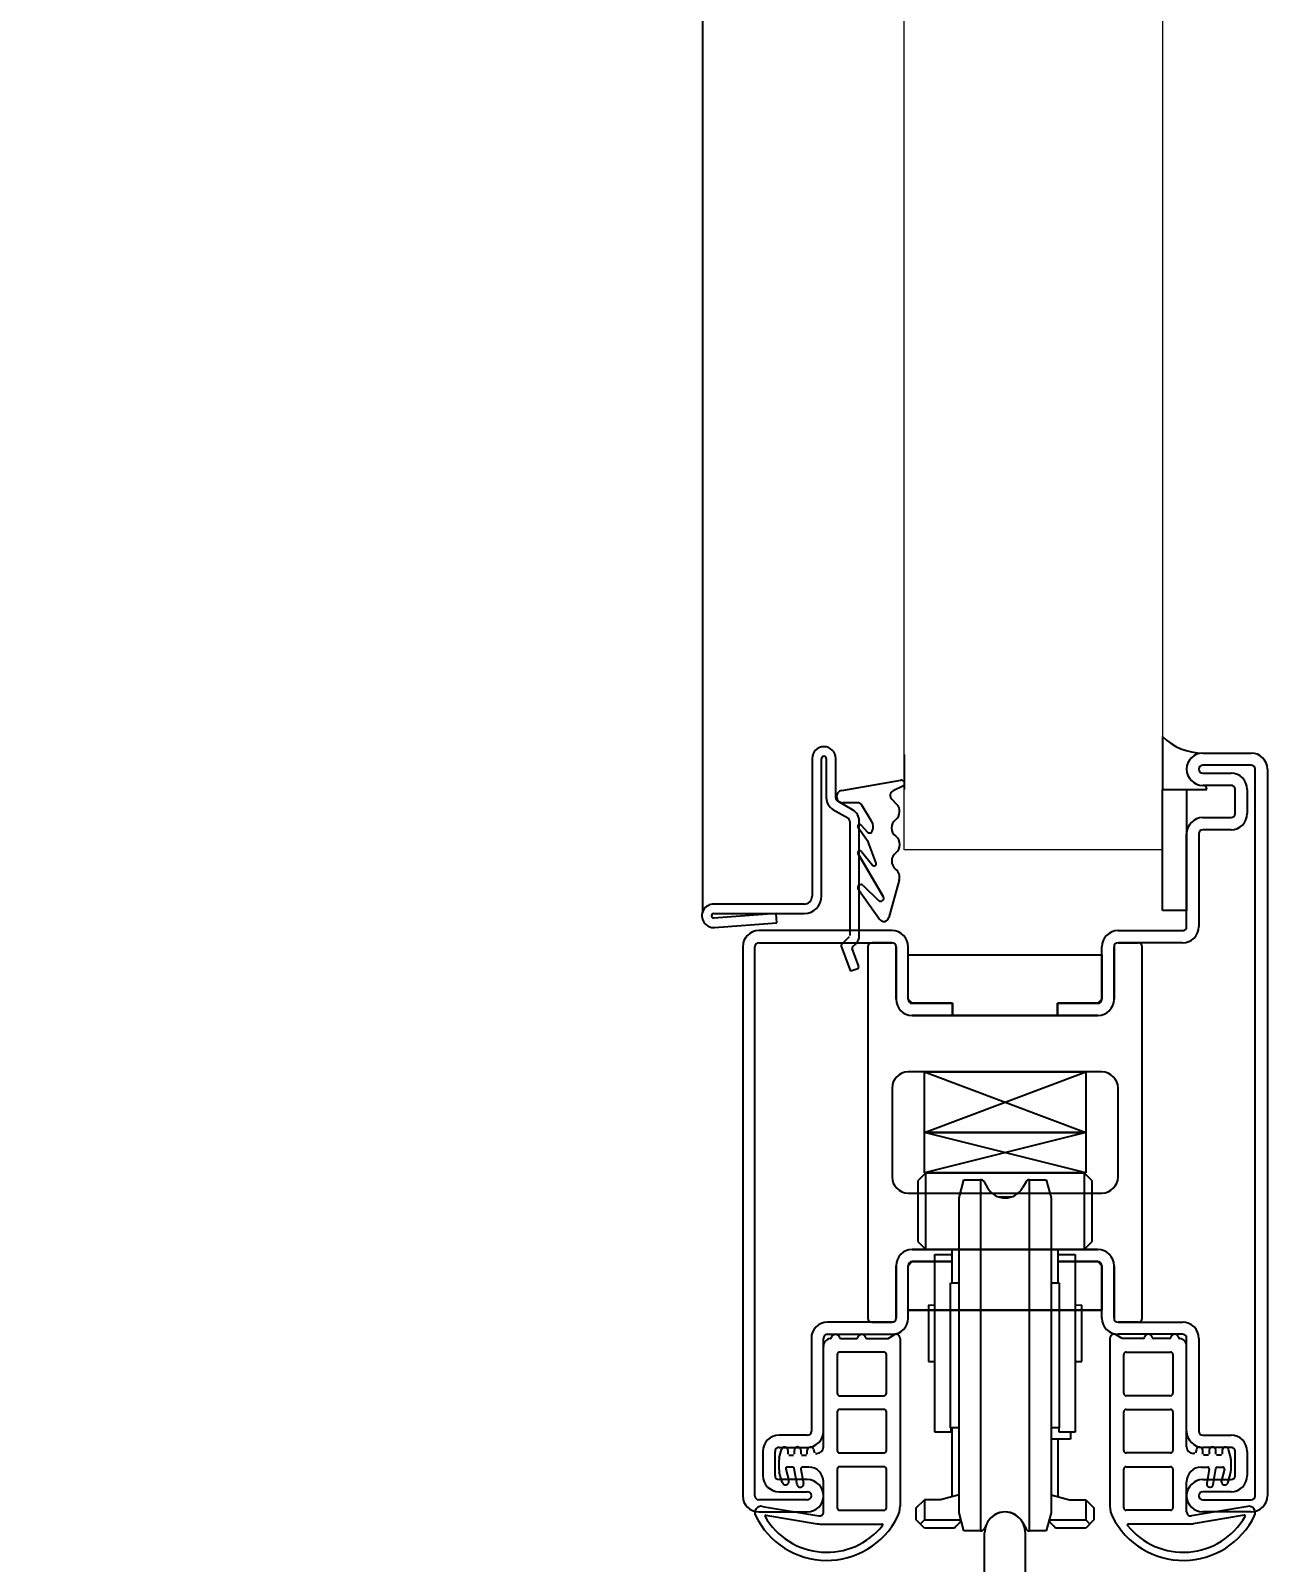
# Model space of a CAD drawing. Header units: inches. Extents: x -2661 to 42767, y -1222 to 9099.
# Drawn here: x -435.72 to -429.74, y 2746.38 to 2753.77 of the extents above; entities that cross this region are included whole.
import ezdxf
from ezdxf import colors
from ezdxf.entities.mleader import LeaderData, LeaderLine
from ezdxf.math import Vec2, Vec3

# ---------------------------------------------------------------- set-up
doc = ezdxf.new("R2010")
doc.units = ezdxf.units.IN
doc.header["$LTSCALE"] = 12
doc.header["$MEASUREMENT"] = 0
doc.layers.add('DESIGNER COMMENTS', color=221, linetype='CONTINUOUS', plot=False)
doc.layers.add('S-ANNO-NOTE', color=4, linetype='CONTINUOUS')
doc.layers.add('S-ARCH', color=1, linetype='CONTINUOUS')
doc.styles.add('Arial', font='arial.ttf', dxfattribs={"width": 0.85})

msp = doc.modelspace()

# ---------------------------------------------------------------- linework, layer by layer
at = {"layer": 'S-ARCH'}
for p, q in [((-432.47108, 2777.60671), (-432.47108, 2749.51925)), ((-430.24816, 2750.36498), (-430.24816, 2750.10948)), ((-431.94079, 2750.25859), (-431.94078, 2749.59358)), ((-431.89518, 2749.59358), (-431.89519, 2750.25859)), ((-431.87239, 2750.25859), (-431.87238, 2750.06893)), ((-431.82678, 2750.06893), (-431.82679, 2750.25859)), ((-431.49622, 2750.27801), (-431.49622, 2750.10948)), ((-430.05316, 2750.28498), (-429.81912, 2750.28498)), ((-429.81912, 2750.22648), (-430.05312, 2750.22648)), ((-430.05312, 2750.18748), (-429.91662, 2750.18748)), ((-429.79962, 2746.69698), (-429.79962, 2750.20698)), ((-429.74112, 2750.20698), (-429.74112, 2746.69698)), ((-431.79786, 2750.1048), (-431.5115, 2750.15333)), ((-431.50233, 2750.12509), (-431.54939, 2750.10191)), ((-430.24836, 2749.52448), (-430.24836, 2750.10948)), ((-430.24836, 2750.10948), (-430.13116, 2750.10948)), ((-430.24816, 2750.10948), (-430.03366, 2750.10948)), ((-430.13116, 2750.10948), (-430.13116, 2749.52448)), ((-429.91662, 2750.12898), (-430.05316, 2750.12898)), ((-429.89712, 2749.99248), (-429.89712, 2750.10948)), ((-429.83862, 2750.10948), (-429.83862, 2749.99248)), ((-431.74552, 2750.01105), (-431.81728, 2750.05248)), ((-431.72137, 2750.04527), (-431.79278, 2750.04523)), ((-431.65377, 2749.95628), (-431.69993, 2750.03314)), ((-431.55601, 2750.0618), (-431.5324, 2750.03821)), ((-431.84008, 2750.01299), (-431.76832, 2749.97155)), ((-431.75882, 2749.9551), (-431.75881, 2749.40302)), ((-431.71321, 2749.40302), (-431.71322, 2749.9551)), ((-430.05312, 2749.97298), (-429.91662, 2749.97298)), ((-431.6701, 2749.8554), (-431.71876, 2749.92358)), ((-431.70322, 2749.93614), (-431.67511, 2749.90395)), ((-430.13112, 2749.44648), (-430.13112, 2749.89498)), ((-430.07262, 2749.89498), (-430.07262, 2749.44648)), ((-429.91662, 2749.91448), (-430.05312, 2749.91448)), ((-431.59678, 2749.59143), (-431.7184, 2749.79812)), ((-431.7184, 2749.79812), (-431.59678, 2749.59143)), ((-431.70209, 2749.80958), (-431.64869, 2749.74339)), ((-431.63164, 2749.75331), (-431.6701, 2749.8554)), ((-431.69456, 2749.64542), (-431.6202, 2749.57309)), ((-431.52008, 2749.67136), (-431.57052, 2749.48993)), ((-431.71734, 2749.62608), (-431.61498, 2749.48214)), ((-431.97878, 2749.55558), (-432.41621, 2749.55558)), ((-432.41621, 2749.50998), (-431.97878, 2749.50998)), ((-432.11457, 2749.50978), (-432.41544, 2749.4872)), ((-432.1115, 2749.46428), (-432.11457, 2749.50978)), ((-430.13116, 2749.52448), (-430.24836, 2749.52448)), ((-432.41237, 2749.44171), (-432.1115, 2749.46428)), ((-431.55462, 2749.42698), (-432.19812, 2749.42698)), ((-430.46262, 2749.42698), (-430.15062, 2749.42698)), ((-432.27612, 2749.34898), (-432.27612, 2746.69698)), ((-432.21762, 2746.69698), (-432.21762, 2749.34898)), ((-432.19812, 2749.36848), (-431.55462, 2749.36848)), ((-431.8, 2749.35247), (-431.75866, 2749.23889)), ((-431.76104, 2749.39764), (-431.79824, 2749.36044)), ((-431.74545, 2749.34874), (-431.72879, 2749.3654)), ((-431.67162, 2749.34898), (-431.67162, 2747.55498)), ((-431.55462, 2749.36848), (-431.65212, 2749.36848)), ((-431.53512, 2749.34898), (-431.53512, 2749.09548)), ((-431.53512, 2749.09548), (-431.53512, 2749.34898)), ((-431.47662, 2749.09548), (-431.47662, 2749.34898)), ((-430.54062, 2749.09548), (-430.54062, 2749.34898)), ((-430.48212, 2749.09548), (-430.48212, 2749.34898)), ((-430.48212, 2749.34898), (-430.48212, 2749.09548)), ((-430.15062, 2749.36848), (-430.46262, 2749.36848)), ((-430.46262, 2749.36848), (-430.36512, 2749.36848)), ((-430.34562, 2747.55498), (-430.34562, 2749.34898)), ((-431.71581, 2749.25448), (-431.74722, 2749.34077)), ((-431.47662, 2749.30998), (-430.54062, 2749.30998)), ((-431.47662, 2749.09548), (-431.47662, 2749.30998)), ((-430.54062, 2749.30998), (-430.54062, 2749.09548)), ((-431.74892, 2749.23434), (-431.72035, 2749.24474)), ((-431.45712, 2749.07598), (-431.47662, 2749.09548)), ((-431.45712, 2749.07598), (-431.26212, 2749.07598)), ((-431.26212, 2749.07598), (-431.45712, 2749.07598)), ((-431.26212, 2749.07598), (-431.26212, 2749.01748)), ((-431.26212, 2749.01748), (-431.26212, 2749.07598)), ((-430.75512, 2749.01748), (-430.75512, 2749.07598)), ((-430.75512, 2749.07598), (-430.56012, 2749.07598)), ((-430.56012, 2749.07598), (-430.75512, 2749.07598)), ((-430.75512, 2749.07598), (-430.75512, 2749.01748)), ((-430.54062, 2749.09548), (-430.56012, 2749.07598)), ((-431.26212, 2749.01748), (-431.45712, 2749.01748)), ((-431.45712, 2749.01748), (-430.56012, 2749.01748)), ((-430.75512, 2749.01748), (-431.26212, 2749.01748)), ((-430.56012, 2749.01748), (-430.75512, 2749.01748)), ((-430.54062, 2748.74448), (-431.47662, 2748.74448)), ((-431.39862, 2748.45206), (-430.61862, 2748.74448)), ((-431.39862, 2748.74448), (-430.61862, 2748.74448)), ((-431.39862, 2748.45206), (-431.39862, 2748.74448)), ((-431.39862, 2748.74448), (-430.61862, 2748.45206)), ((-430.61862, 2748.74448), (-430.61862, 2748.45206)), ((-431.55462, 2748.66648), (-431.55462, 2748.23748)), ((-430.46262, 2748.23748), (-430.46262, 2748.66648)), ((-430.61862, 2748.25706), (-431.39862, 2748.45206)), ((-431.39862, 2748.45206), (-430.61862, 2748.45206)), ((-431.39862, 2748.25706), (-431.39862, 2748.45206)), ((-430.61862, 2748.45206), (-431.39862, 2748.45206)), ((-430.61862, 2748.45206), (-431.39862, 2748.25706)), ((-430.61862, 2748.45206), (-430.61862, 2748.25706)), ((-431.39082, 2748.25706), (-431.42982, 2748.21806)), ((-430.61862, 2748.25706), (-431.39862, 2748.25706)), ((-431.39082, 2747.88656), (-431.39082, 2748.25706)), ((-431.39082, 2748.25706), (-430.62642, 2748.25706)), ((-430.58742, 2748.21806), (-430.62642, 2748.25706)), ((-430.62642, 2748.25706), (-430.62642, 2747.88656)), ((-431.42982, 2748.21806), (-431.42982, 2747.92556)), ((-431.23092, 2748.13643), (-431.20752, 2748.22376)), ((-431.20752, 2748.22376), (-431.12684, 2748.22376)), ((-431.12684, 2748.22376), (-431.12684, 2746.52726)), ((-431.10995, 2748.21401), (-431.09306, 2748.18476)), ((-430.9073, 2748.21401), (-430.92419, 2748.18476)), ((-430.89041, 2746.52726), (-430.89041, 2748.22376)), ((-430.89041, 2748.22376), (-430.80972, 2748.22376)), ((-430.80972, 2748.22376), (-430.78632, 2748.13643)), ((-430.58742, 2747.92556), (-430.58742, 2748.21806)), ((-431.47662, 2748.15948), (-430.54062, 2748.15948)), ((-431.23092, 2746.61459), (-431.23092, 2748.13643)), ((-430.9808, 2748.14006), (-431.03644, 2748.14006)), ((-430.78632, 2748.13643), (-430.78632, 2746.61459)), ((-430.56012, 2747.88648), (-431.45712, 2747.88648)), ((-431.45712, 2747.88648), (-431.26212, 2747.88648)), ((-431.42982, 2747.92556), (-431.39082, 2747.88656)), ((-431.39082, 2747.88656), (-431.23092, 2747.88656)), ((-431.26602, 2747.88656), (-431.26602, 2747.72646)), ((-431.26212, 2747.88648), (-430.75512, 2747.88648)), ((-430.62642, 2747.88656), (-430.78632, 2747.88656)), ((-430.75512, 2747.88648), (-430.56012, 2747.88648)), ((-430.75122, 2747.72646), (-430.75122, 2747.88656)), ((-430.62642, 2747.88656), (-430.58742, 2747.92556)), ((-431.53512, 2747.80848), (-431.53512, 2747.55498)), ((-431.53512, 2747.55498), (-431.53512, 2747.80848)), ((-431.47662, 2747.80848), (-431.45712, 2747.82798)), ((-431.47662, 2747.55498), (-431.47662, 2747.80848)), ((-431.47662, 2747.59398), (-431.47662, 2747.80848)), ((-431.26212, 2747.82798), (-431.45712, 2747.82798)), ((-431.45712, 2747.82798), (-431.26212, 2747.82798)), ((-431.34792, 2747.00501), (-431.34792, 2747.86301)), ((-431.34792, 2747.86301), (-431.26992, 2747.86301)), ((-430.56012, 2747.82798), (-430.75512, 2747.82798)), ((-430.75512, 2747.82798), (-430.56012, 2747.82798)), ((-430.74732, 2747.86301), (-430.66932, 2747.86301)), ((-430.66932, 2747.86301), (-430.66932, 2747.00501)), ((-430.56012, 2747.82798), (-430.54062, 2747.80848)), ((-430.54062, 2747.55498), (-430.54062, 2747.80848)), ((-430.54062, 2747.80848), (-430.54062, 2747.59398)), ((-430.48212, 2747.55498), (-430.48212, 2747.80848)), ((-430.48212, 2747.80848), (-430.48212, 2747.55498)), ((-431.27187, 2747.02456), (-431.27187, 2747.72645)), ((-431.26992, 2747.72645), (-431.23092, 2747.72651)), ((-430.78632, 2747.72651), (-430.74732, 2747.72645)), ((-430.74537, 2747.02456), (-430.74537, 2747.72645)), ((-430.54062, 2747.59398), (-431.47662, 2747.59398)), ((-431.47662, 2747.59398), (-430.54062, 2747.59398)), ((-431.34792, 2747.61687), (-431.37834, 2747.61794)), ((-431.37834, 2747.61794), (-431.37834, 2747.34494)), ((-430.63812, 2747.61796), (-430.66932, 2747.61687)), ((-430.63812, 2747.34491), (-430.63812, 2747.61796)), ((-431.55462, 2747.53548), (-431.86662, 2747.53548)), ((-431.65212, 2747.53548), (-431.55462, 2747.53548)), ((-430.36512, 2747.53548), (-430.46262, 2747.53548)), ((-430.46262, 2747.53548), (-430.15062, 2747.53548)), ((-431.94462, 2747.45748), (-431.94462, 2747.00898)), ((-431.88612, 2747.00898), (-431.88612, 2747.45748)), ((-431.86662, 2747.47698), (-431.55462, 2747.47698)), ((-431.80146, 2747.45748), (-431.72704, 2747.45748)), ((-431.67471, 2747.45748), (-431.57412, 2747.45748)), ((-431.57412, 2747.45748), (-431.54487, 2747.47437)), ((-431.51562, 2747.45748), (-431.51562, 2746.64748)), ((-430.50162, 2747.45748), (-430.50162, 2746.64748)), ((-430.44312, 2747.45748), (-430.47237, 2747.47437)), ((-430.15062, 2747.47698), (-430.46262, 2747.47698)), ((-430.34254, 2747.45748), (-430.44312, 2747.45748)), ((-430.21579, 2747.45748), (-430.29021, 2747.45748)), ((-430.13112, 2747.00898), (-430.13112, 2747.45748)), ((-430.07262, 2747.45748), (-430.07262, 2747.00898)), ((-431.88612, 2746.93275), (-431.88612, 2747.41848)), ((-431.81982, 2747.37948), (-431.81982, 2747.19228)), ((-431.59362, 2747.39118), (-431.80812, 2747.39118)), ((-431.58192, 2747.19228), (-431.58192, 2747.37948)), ((-430.43532, 2747.19228), (-430.43532, 2747.37948)), ((-430.42362, 2747.39118), (-430.20912, 2747.39118)), ((-430.19742, 2747.37948), (-430.19742, 2747.19228)), ((-430.13112, 2746.93275), (-430.13112, 2747.41848)), ((-431.37834, 2747.34494), (-431.34792, 2747.346)), ((-430.66932, 2747.346), (-430.63812, 2747.34491)), ((-431.80812, 2747.18058), (-431.59362, 2747.18058)), ((-430.20912, 2747.18058), (-430.42362, 2747.18058)), ((-431.81982, 2747.10258), (-431.81982, 2746.91538)), ((-431.59362, 2747.11428), (-431.80812, 2747.11428)), ((-431.58192, 2746.91538), (-431.58192, 2747.10258)), ((-430.43532, 2746.91538), (-430.43532, 2747.10258)), ((-430.42362, 2747.11428), (-430.20912, 2747.11428)), ((-430.19742, 2747.10258), (-430.19742, 2746.91538)), ((-431.96412, 2746.98948), (-432.10062, 2746.98948)), ((-431.26992, 2747.00501), (-431.34792, 2747.00501)), ((-431.23092, 2747.02451), (-431.26992, 2747.02456)), ((-431.26992, 2747.02456), (-431.26992, 2747.00501)), ((-431.26602, 2747.02455), (-431.26602, 2746.69219)), ((-430.74732, 2747.02456), (-430.78632, 2747.02451)), ((-430.74732, 2747.00501), (-430.74732, 2747.02456)), ((-430.66932, 2747.00501), (-430.74732, 2747.00501)), ((-430.69272, 2747.00501), (-430.69272, 2746.97006)), ((-430.05312, 2746.98948), (-429.91662, 2746.98948)), ((-432.17862, 2746.91148), (-432.17862, 2746.79448)), ((-432.12012, 2746.79448), (-432.12012, 2746.91148)), ((-432.10062, 2746.93098), (-431.96412, 2746.93098)), ((-432.09929, 2746.88053), (-432.0884, 2746.9212)), ((-432.05773, 2746.91716), (-432.05773, 2746.89765)), ((-432.02653, 2746.89765), (-432.02653, 2746.91716)), ((-431.99533, 2746.91716), (-431.99533, 2746.89765)), ((-431.96412, 2746.89765), (-431.96412, 2746.91716)), ((-431.93346, 2746.9212), (-431.92897, 2746.90444)), ((-430.69272, 2746.97006), (-430.78632, 2746.97006)), ((-430.75122, 2746.69219), (-430.75122, 2746.97006)), ((-430.08379, 2746.9212), (-430.08828, 2746.90444)), ((-429.91662, 2746.93098), (-430.05312, 2746.93098)), ((-430.05312, 2746.89765), (-430.05312, 2746.91716)), ((-430.02192, 2746.91716), (-430.02192, 2746.89765)), ((-429.99072, 2746.89765), (-429.99072, 2746.91716)), ((-429.95952, 2746.91716), (-429.95952, 2746.89765)), ((-429.91795, 2746.88053), (-429.92885, 2746.9212)), ((-429.89712, 2746.79448), (-429.89712, 2746.91148)), ((-429.83862, 2746.91148), (-429.83862, 2746.79448)), ((-432.10062, 2746.82175), (-432.10062, 2746.87044)), ((-432.0353, 2746.83525), (-432.06088, 2746.83525)), ((-432.05383, 2746.89375), (-432.03043, 2746.89375)), ((-431.99143, 2746.89375), (-431.96802, 2746.89375)), ((-431.95632, 2746.83525), (-431.98778, 2746.83525)), ((-431.9252, 2746.90155), (-431.91732, 2746.90155)), ((-431.80812, 2746.90368), (-431.59362, 2746.90368)), ((-431.59362, 2746.83738), (-431.80812, 2746.83738)), ((-430.20912, 2746.90368), (-430.42362, 2746.90368)), ((-430.42362, 2746.83738), (-430.20912, 2746.83738)), ((-430.09205, 2746.90155), (-430.09992, 2746.90155)), ((-430.06092, 2746.83525), (-430.02947, 2746.83525)), ((-430.02582, 2746.89375), (-430.04922, 2746.89375)), ((-429.96342, 2746.89375), (-429.98682, 2746.89375)), ((-429.98194, 2746.83525), (-429.95637, 2746.83525)), ((-429.91662, 2746.82175), (-429.91662, 2746.87044)), ((-431.96412, 2746.77498), (-432.10062, 2746.77498)), ((-432.08599, 2746.76201), (-432.09929, 2746.81166)), ((-432.06841, 2746.82543), (-432.05373, 2746.77066)), ((-432.01384, 2746.75065), (-432.02762, 2746.82881)), ((-431.99546, 2746.8261), (-431.98312, 2746.75607)), ((-431.88612, 2746.61898), (-431.88612, 2746.76505)), ((-431.81982, 2746.82568), (-431.81982, 2746.63848)), ((-431.58192, 2746.63848), (-431.58192, 2746.82568)), ((-430.43532, 2746.63848), (-430.43532, 2746.82568)), ((-430.19742, 2746.82568), (-430.19742, 2746.63848)), ((-430.13112, 2746.61898), (-430.13112, 2746.76505)), ((-430.05312, 2746.77498), (-429.91662, 2746.77498)), ((-430.02178, 2746.8261), (-430.03413, 2746.75607)), ((-430.00341, 2746.75065), (-429.98963, 2746.82881)), ((-429.94884, 2746.82543), (-429.96351, 2746.77066)), ((-429.93126, 2746.76201), (-429.91795, 2746.81166)), ((-432.10062, 2746.71648), (-431.96412, 2746.71648)), ((-431.23092, 2746.70159), (-431.32062, 2746.67756)), ((-430.78632, 2746.70159), (-430.69662, 2746.67756)), ((-429.91662, 2746.71648), (-430.05312, 2746.71648)), ((-431.96412, 2746.67748), (-432.19812, 2746.67748)), ((-432.19812, 2746.61898), (-431.96412, 2746.61898)), ((-432.18122, 2746.64585), (-431.90888, 2746.59976)), ((-431.80812, 2746.62678), (-431.59362, 2746.62678)), ((-431.43762, 2746.63856), (-431.39862, 2746.67756)), ((-431.43762, 2746.58006), (-431.43762, 2746.63856)), ((-431.32062, 2746.67756), (-431.39862, 2746.67756)), ((-431.39862, 2746.67756), (-431.39862, 2746.58006)), ((-431.20752, 2746.52726), (-431.23092, 2746.61459)), ((-430.78632, 2746.61459), (-430.80972, 2746.52726)), ((-430.69662, 2746.67756), (-430.61862, 2746.67756)), ((-430.61862, 2746.67756), (-430.57962, 2746.63856)), ((-430.61862, 2746.67756), (-430.61862, 2746.58006)), ((-430.57962, 2746.63856), (-430.57962, 2746.58006)), ((-430.20912, 2746.62678), (-430.42362, 2746.62678)), ((-429.83603, 2746.64585), (-430.10837, 2746.59976)), ((-430.05312, 2746.67748), (-429.81912, 2746.67748)), ((-429.81912, 2746.61898), (-430.05312, 2746.61898)), ((-432.16444, 2746.60346), (-431.917, 2746.56158)), ((-431.90399, 2746.56048), (-431.60333, 2746.56048)), ((-431.39862, 2746.54106), (-431.43762, 2746.58006)), ((-431.41812, 2746.56056), (-431.39862, 2746.58006)), ((-431.39862, 2746.58006), (-431.22167, 2746.58006)), ((-431.25218, 2746.54106), (-431.39862, 2746.54106)), ((-431.09306, 2746.57023), (-431.10995, 2746.53701)), ((-430.92419, 2746.57023), (-430.9073, 2746.53701)), ((-430.79558, 2746.58006), (-430.61862, 2746.58006)), ((-430.61862, 2746.54106), (-430.76507, 2746.54106)), ((-430.61862, 2746.58006), (-430.59912, 2746.56056)), ((-430.57962, 2746.58006), (-430.61862, 2746.54106)), ((-430.11326, 2746.56048), (-430.41392, 2746.56048)), ((-429.85281, 2746.60346), (-430.10025, 2746.56158)), ((-431.12684, 2746.52726), (-431.20752, 2746.52726)), ((-431.10715, 2745.2737), (-431.10715, 2746.51919)), ((-430.91215, 2746.51919), (-430.91215, 2744.8057)), ((-430.80972, 2746.52726), (-430.89041, 2746.52726))]:
    msp.add_line(p, q, dxfattribs=at)
at = {"layer": 'S-ARCH', "lineweight": 18}
for p, q in [((-431.49616, 2749.81698), (-431.49616, 2777.60671)), ((-430.24816, 2777.60671), (-430.24816, 2749.81698)), ((-430.24816, 2749.81698), (-431.49616, 2749.81698))]:
    msp.add_line(p, q, dxfattribs=at)
at = {"layer": 'S-ARCH'}
for centre, radius, start, end in [((-431.88379, 2750.25859), 0.057, 0.00064, 180.00064), ((-430.05278, 2750.56358), 0.2786, 225.468016, 269.920977), ((-431.88379, 2750.25859), 0.0114, 0.00064, 180.00064), ((-430.05316, 2750.20698), 0.078, 90, 270), ((-430.05312, 2750.20698), 0.078, 90, 270), ((-429.81912, 2750.20698), 0.078, 0, 90), ((-430.05312, 2750.20698), 0.0195, 90, 270), ((-429.91662, 2750.10948), 0.078, 0, 90), ((-429.81912, 2750.20698), 0.0195, 0, 90), ((-431.79278, 2750.07524), 0.03, 99.751892, 270), ((-431.53834, 2750.07948), 0.025, 116.225753, 225.025353), ((-431.50896, 2750.13854), 0.015, 296.225753, 99.746244), ((-430.05316, 2750.10948), 0.0195, 360, 90), ((-429.91662, 2750.10948), 0.0195, 0, 90), ((-431.80778, 2750.06893), 0.0646, 180.00064, 240.00064), ((-431.80778, 2750.06893), 0.019, 180.00064, 240.00064), ((-431.72136, 2750.02027), 0.025, 30.986131, 90.028542), ((-431.56774, 2750.00284), 0.05, 307.280056, 45.025353), ((-431.77782, 2749.9551), 0.019, 0.00064, 60.00064), ((-431.77782, 2749.9551), 0.0646, 0.00064, 60.00064), ((-431.69519, 2749.92874), 0.04974, 335.063905, 33.625532), ((-431.50717, 2749.92327), 0.05, 127.280056, 233.425696), ((-430.05312, 2749.89498), 0.078, 90, 180), ((-429.91662, 2749.99248), 0.078, 270, 0), ((-429.91662, 2749.99248), 0.0195, 270, 0), ((-431.7107, 2749.9295), 0.01, 41.551411, 216.316822), ((-431.66381, 2749.91381), 0.015, 221.125231, 336.222249), ((-431.56676, 2749.84296), 0.05, 307.174755, 53.425696), ((-430.05312, 2749.89498), 0.0195, 90, 180), ((-431.70978, 2749.80319), 0.01, 39.732343, 210.472906), ((-431.50633, 2749.76328), 0.05, 127.174755, 231.745347), ((-431.641, 2749.74978), 0.01, 219.732343, 20.643286), ((-431.56825, 2749.68476), 0.05, 344.462808, 51.745347), ((-431.70508, 2749.63472), 0.015, 45.511718, 215.172544), ((-431.97878, 2749.59358), 0.038, 270.00064, 0.00064), ((-431.97878, 2749.59358), 0.0836, 270.00064, 0.00064), ((-431.60968, 2749.58378), 0.015, 225.475142, 30.676743), ((-432.41621, 2749.49858), 0.057, 90.00064, 273.858704), ((-432.41621, 2749.49858), 0.0114, 90.00064, 273.858704), ((-432.19812, 2749.34898), 0.078, 90, 180), ((-431.59461, 2749.49663), 0.025, 215.417053, 344.462808), ((-431.55462, 2749.34898), 0.078, 0, 90), ((-430.46262, 2749.34898), 0.078, 90, 180), ((-430.15062, 2749.44648), 0.078, 270, 0), ((-430.15062, 2749.44648), 0.0195, 270, 0), ((-432.19812, 2749.34898), 0.0195, 90, 180), ((-431.79286, 2749.35507), 0.0076, 135.00064, 200.00205), ((-431.74007, 2749.34337), 0.0076, 135.00064, 200.00205), ((-431.76641, 2749.40302), 0.0532, 315.00064, 0.00064), ((-431.65212, 2749.34898), 0.0195, 90, 180), ((-431.55462, 2749.34898), 0.0195, 0, 90), ((-431.55462, 2749.34898), 0.0195, 0, 90), ((-430.46262, 2749.34898), 0.0195, 90, 180), ((-430.46262, 2749.34898), 0.0195, 90, 180), ((-430.36512, 2749.34898), 0.0195, 0, 90), ((-431.75152, 2749.24149), 0.0076, 200.00205, 290.00205), ((-431.72295, 2749.25188), 0.0076, 290.00205, 20.00205), ((-431.45712, 2749.09548), 0.078, 180, 270), ((-431.45712, 2749.09548), 0.078, 180, 270), ((-431.45712, 2749.09548), 0.0195, 180, 270), ((-430.56012, 2749.09548), 0.078, 270, 0), ((-430.56012, 2749.09548), 0.0195, 270, 0), ((-430.56012, 2749.09548), 0.078, 270, 0), ((-431.47662, 2748.66648), 0.078, 90, 180), ((-430.54062, 2748.66648), 0.078, 0, 90), ((-431.47662, 2748.23748), 0.078, 180, 270), ((-431.12684, 2748.20426), 0.0195, 30, 90), ((-431.00862, 2748.23351), 0.0975, 210, 330), ((-430.89041, 2748.20426), 0.0195, 90, 150), ((-430.54062, 2748.23748), 0.078, 270, 0), ((-431.45712, 2747.80848), 0.078, 90, 180), ((-431.45712, 2747.80848), 0.078, 90, 180), ((-430.56012, 2747.80848), 0.078, 0, 90), ((-430.56012, 2747.80848), 0.078, 0, 90), ((-431.45712, 2747.80848), 0.0195, 90, 180), ((-430.56012, 2747.80848), 0.0195, 0, 90), ((-431.86662, 2747.45748), 0.078, 90, 180), ((-431.65212, 2747.55498), 0.0195, 180, 270), ((-431.55462, 2747.55498), 0.078, 270, 0), ((-431.55462, 2747.55498), 0.0195, 270, 0), ((-431.55462, 2747.55498), 0.0195, 270, 0), ((-430.46262, 2747.55498), 0.078, 180, 270), ((-430.46262, 2747.55498), 0.0195, 180, 270), ((-430.46262, 2747.55498), 0.0195, 180, 270), ((-430.36512, 2747.55498), 0.0195, 270, 0), ((-430.15062, 2747.45748), 0.078, 0, 90), ((-431.86662, 2747.45748), 0.0195, 90, 180), ((-431.84712, 2747.41848), 0.039, 98.361006, 180), ((-431.85393, 2747.46478), 0.0078, 278.361006, 344.484798), ((-431.82762, 2747.45748), 0.0195, 16.60155, 164.484798), ((-431.80146, 2747.46528), 0.0078, 196.60155, 270), ((-431.72704, 2747.46528), 0.0078, 270, 343.39845), ((-431.70087, 2747.45748), 0.0195, 16.60155, 163.39845), ((-431.67471, 2747.46528), 0.0078, 196.60155, 270), ((-431.53512, 2747.45748), 0.0195, 0, 120), ((-430.48212, 2747.45748), 0.0195, 60, 180), ((-430.34254, 2747.46528), 0.0078, 270, 343.39845), ((-430.31637, 2747.45748), 0.0195, 16.60155, 163.39845), ((-430.29021, 2747.46528), 0.0078, 196.60155, 270), ((-430.21579, 2747.46528), 0.0078, 270, 343.39845), ((-430.18962, 2747.45748), 0.0195, 15.515202, 163.39845), ((-430.16332, 2747.46478), 0.0078, 195.515202, 261.638994), ((-430.17012, 2747.41848), 0.039, 0, 81.638994), ((-430.15062, 2747.45748), 0.0195, 0, 90), ((-431.80812, 2747.37948), 0.0117, 90, 180), ((-431.59362, 2747.37948), 0.0117, 0, 90), ((-430.42362, 2747.37948), 0.0117, 90, 180), ((-430.20912, 2747.37948), 0.0117, 0, 90), ((-431.80812, 2747.19228), 0.0117, 180, 270), ((-431.59362, 2747.19228), 0.0117, 270, 0), ((-430.42362, 2747.19228), 0.0117, 180, 270), ((-430.20912, 2747.19228), 0.0117, 270, 0), ((-431.80812, 2747.10258), 0.0117, 90, 180), ((-431.59362, 2747.10258), 0.0117, 0, 90), ((-430.42362, 2747.10258), 0.0117, 90, 180), ((-430.20912, 2747.10258), 0.0117, 0, 90), ((-432.10062, 2746.91148), 0.078, 90, 180), ((-431.96412, 2747.00898), 0.078, 270, 0), ((-431.96412, 2747.00898), 0.0195, 270, 0), ((-430.05312, 2747.00898), 0.078, 180, 270), ((-430.05312, 2747.00898), 0.0195, 180, 270), ((-429.91662, 2746.91148), 0.078, 0, 90), ((-432.10062, 2746.91148), 0.0195, 90, 180), ((-432.07333, 2746.91716), 0.0156, 0, 165), ((-432.01093, 2746.91716), 0.0156, 0, 180), ((-431.94852, 2746.91716), 0.0156, 15, 180), ((-431.91732, 2746.93275), 0.0312, 270, 0), ((-431.80812, 2746.91538), 0.0117, 180, 270), ((-431.59362, 2746.91538), 0.0117, 270, 0), ((-430.42362, 2746.91538), 0.0117, 180, 270), ((-430.20912, 2746.91538), 0.0117, 270, 0), ((-430.09992, 2746.93275), 0.0312, 180, 270), ((-430.06872, 2746.91716), 0.0156, 0, 165), ((-430.00632, 2746.91716), 0.0156, 0, 180), ((-429.94392, 2746.91716), 0.0156, 15, 180), ((-429.91662, 2746.91148), 0.0195, 0, 90), ((-432.06162, 2746.87044), 0.039, 165, 180), ((-432.06088, 2746.82745), 0.0078, 90, 195), ((-432.0353, 2746.82745), 0.0078, 10, 90), ((-431.98778, 2746.82745), 0.0078, 90, 190), ((-431.95632, 2746.76505), 0.0702, 0, 90), ((-431.80812, 2746.82568), 0.0117, 90, 180), ((-431.59362, 2746.82568), 0.0117, 0, 90), ((-430.42362, 2746.82568), 0.0117, 90, 180), ((-430.20912, 2746.82568), 0.0117, 0, 90), ((-430.06092, 2746.76505), 0.0702, 90, 180), ((-430.02947, 2746.82745), 0.0078, 350, 90), ((-429.98194, 2746.82745), 0.0078, 90, 170), ((-429.95637, 2746.82745), 0.0078, 345, 90), ((-429.95562, 2746.87044), 0.039, 0, 15), ((-432.10062, 2746.79448), 0.078, 180, 270), ((-432.10062, 2746.79448), 0.0195, 180, 270), ((-432.06162, 2746.82175), 0.039, 180, 195), ((-432.06986, 2746.76634), 0.0167, 195, 15), ((-431.96412, 2746.69698), 0.078, 270, 90), ((-430.05312, 2746.69698), 0.078, 90, 270), ((-429.94738, 2746.76634), 0.0167, 165, 345), ((-429.95562, 2746.82175), 0.039, 345, 0), ((-429.91662, 2746.79448), 0.0195, 270, 0), ((-429.91662, 2746.79448), 0.078, 270, 0), ((-432.19812, 2746.69698), 0.078, 180, 270), ((-432.19812, 2746.69698), 0.0195, 180, 270), ((-431.99848, 2746.75336), 0.0156, 190, 10), ((-431.96412, 2746.69698), 0.0195, 270, 90), ((-430.05312, 2746.69698), 0.0195, 90, 270), ((-430.01877, 2746.75336), 0.0156, 170, 350), ((-429.81912, 2746.69698), 0.078, 270, 0), ((-429.81912, 2746.69698), 0.0195, 270, 0), ((-432.18642, 2746.61509), 0.0312, 80.394001, 205.746923), ((-431.90562, 2746.61898), 0.0195, 260.394001, 0), ((-431.80812, 2746.63848), 0.0117, 180, 270), ((-431.59362, 2746.63848), 0.0117, 270, 0), ((-431.63262, 2746.64748), 0.117, 333.080443, 0), ((-431.00862, 2746.52148), 0.0975, 0, 180), ((-431.00862, 2746.52148), 0.0975, 30, 150), ((-430.38462, 2746.64748), 0.117, 180, 206.919557), ((-430.42362, 2746.63848), 0.0117, 180, 270), ((-430.20912, 2746.63848), 0.0117, 270, 0), ((-430.11162, 2746.61898), 0.0195, 180, 279.605999), ((-429.83082, 2746.61509), 0.0312, 334.253077, 99.605999), ((-431.86968, 2746.76785), 0.38286, 205.746923, 333.080443), ((-432.16509, 2746.59961), 0.0039, 80.394001, 209.661396), ((-431.86968, 2746.76785), 0.34386, 209.661396, 321.579003), ((-431.90399, 2746.63848), 0.078, 260.394001, 270), ((-431.60333, 2746.55658), 0.0039, 321.579003, 90), ((-431.00862, 2746.34606), 0.312, 132.740392, 141.317813), ((-431.12684, 2746.54676), 0.0195, 270, 330), ((-430.89041, 2746.54676), 0.0195, 210, 270), ((-431.00862, 2746.34606), 0.312, 38.682187, 47.259608), ((-430.14757, 2746.76785), 0.38286, 206.919557, 334.253077), ((-430.41392, 2746.55658), 0.0039, 90, 218.420997), ((-430.14757, 2746.76785), 0.34386, 218.420997, 330.338604), ((-430.11326, 2746.63848), 0.078, 270, 279.605999), ((-429.85216, 2746.59961), 0.0039, 330.338604, 99.605999)]:
    msp.add_arc(centre, radius, start, end, dxfattribs=at)

# ---------------------------------------------------------------- leaders
at = {"layer": 'DESIGNER COMMENTS'}
ml = msp.add_multileader_mtext('Standard', dxfattribs=at)
ml.set_content('\\A1;{\\C221;**OR REMOVE BLOCKING  AND CHECK STEEL BEAM FOR COMPRESSION/FULLY UNBRACED**}', color=4, style='Arial')
ml.set_leader_properties(color=2)
ml.build(insert=Vec2(0, 0))
ml.multileader.update_dxf_attribs({"dogleg_length": 0.36, "arrow_head_size": 1.3125, "scale": 12})
ctx = ml.context
ctx.base_point, ctx.scale, ctx.char_height, ctx.arrow_head_size, ctx.landing_gap_size, ctx.plane_origin = Vec3(-821.89359, 2812.87241), 12, 1.125, 1.3125, 1.08, Vec3(-798.84089, 3112.57783)
ctx.text_align_type = 2
notes = []
notes.append((ctx, [(0, (0, 0, 0), (0, 0), (1, 0), 1, [])]))
ctx.mtext.insert, ctx.mtext.width, ctx.mtext.alignment, ctx.mtext.flow_direction = Vec3(-803.19341, 2813.4445), 18.6130968, 3, 5
ml = msp.add_multileader_mtext('Standard', dxfattribs=at)
ml.set_content('\\A1;{\\C221;**OR REMOVE BLOCKING  AND CHECK STEEL BEAM FOR COMPRESSION/FULLY UNBRACED**}', color=4, style='Arial')
ml.set_leader_properties(color=2)
ml.build(insert=Vec2(0, 0))
ml.multileader.update_dxf_attribs({"dogleg_length": 0.36, "arrow_head_size": 1.3125, "scale": 12})
ctx = ml.context
ctx.base_point, ctx.scale, ctx.char_height, ctx.arrow_head_size, ctx.landing_gap_size, ctx.plane_origin = Vec3(-919.29777, 2809.54938), 12, 1.125, 1.3125, 1.08, Vec3(-896.24507, 3109.25481)
ctx.text_align_type = 2
notes.append((ctx, [(0, (0, 0, 0), (0, 0), (1, 0), 1, [])]))
ctx.mtext.insert, ctx.mtext.width, ctx.mtext.alignment, ctx.mtext.flow_direction = Vec3(-900.59759, 2810.12148), 18.6130968, 3, 5
at = {"layer": 'S-ANNO-NOTE'}
ml = msp.add_multileader_mtext('Standard', dxfattribs=at)
ml.set_content('\\A1;P.T. 3x SILL PLATE w/ H.D.G. {\\H0.7x;\\S5#8;}"%%C ANCHOR BOLTS AT SPACING PER SHEAR WALL SCHEDULE', color=4, style='Arial')
ml.set_leader_properties(color=2)
ml.build(insert=Vec2(0, 0))
ml.multileader.update_dxf_attribs({"dogleg_length": 0.36, "arrow_head_size": 1.3125, "scale": 12})
ctx = ml.context
ctx.base_point, ctx.scale, ctx.char_height, ctx.arrow_head_size, ctx.landing_gap_size, ctx.plane_origin = Vec3(-290.50019, 2763.80432), 12, 1.125, 1.3125, 1.08, Vec3(-295.17444, 3039.19473)
ctx.text_align_type = 2
notes.append((ctx, [(1, (1, 1, 0), (-264.73685, 2763.80432), (-1, 0), 1.5, [(0, [(-251.33078, 2742.54031)], 0, [])])]))
ctx.mtext.insert, ctx.mtext.width, ctx.mtext.alignment, ctx.mtext.flow_direction = Vec3(-267.31685, 2764.37641), 22.1494311, 3, 5
ml = msp.add_multileader_mtext('Standard', dxfattribs=at)
ml.set_content('{\\C4;E.N.}', color=256, style='Arial')
ml.set_leader_properties(color=2)
ml.build(insert=Vec2(0, 0))
ml.multileader.update_dxf_attribs({"dogleg_length": 0.36, "arrow_head_size": 1.3125, "scale": 12})
ctx = ml.context
ctx.base_point, ctx.scale, ctx.char_height, ctx.arrow_head_size, ctx.landing_gap_size, ctx.plane_origin = Vec3(-373.60243, 2763.16787), 12, 1.125, 1.3125, 0.75, Vec3(-419.99687, 3060.31915)
ctx.text_align_type = 2
notes.append((ctx, [(1, (1, 1, 0), (-368.22616, 2763.16787), (-1, 0), 1.5, [(0, [(-348.24284, 2744.64195)], 0, [])])]))
ctx.mtext.insert, ctx.mtext.width, ctx.mtext.alignment, ctx.mtext.flow_direction = Vec3(-370.47616, 2763.73037), 17.75, 3, 5
ml = msp.add_multileader_mtext('Standard', dxfattribs=at)
ml.set_content('\\A1;2x BLOCKING', color=256, style='Arial')
ml.set_leader_properties(color=2)
ml.build(insert=Vec2(0, 0))
ml.multileader.update_dxf_attribs({"dogleg_length": 0.125, "arrow_head_size": 1.3125, "scale": 12})
ctx = ml.context
ctx.base_point, ctx.scale, ctx.char_height, ctx.arrow_head_size, ctx.landing_gap_size, ctx.plane_origin = Vec3(-379.78935, 2755.69757), 12, 1.125, 1.3125, 0.75, Vec3(-373.64798, 2949.29572)
ctx.text_align_type = 2
notes.append((ctx, [(1, (1, 1, 0), (-368.22616, 2755.69757), (-1, 0), 1.5, [(0, [(-349.07009, 2737.70445)], 0, [])])]))
ctx.mtext.insert, ctx.mtext.width, ctx.mtext.defined_height, ctx.mtext.alignment, ctx.mtext.flow_direction = Vec3(-370.47616, 2756.26966), 13.3125, 4.37074, 3, 5
ml = msp.add_multileader_mtext('Standard', dxfattribs=at)
ml.set_content('\\A1;SHEATHING w/ E.N. PER PLAN', color=256, style='Arial')
ml.set_leader_properties(color=2)
ml.build(insert=Vec2(0, 0))
ml.multileader.update_dxf_attribs({"dogleg_length": 0.125, "arrow_head_size": 1.3125, "scale": 12})
ctx = ml.context
ctx.base_point, ctx.scale, ctx.char_height, ctx.arrow_head_size, ctx.landing_gap_size, ctx.plane_origin = Vec3(-383.51977, 2751.15689), 12, 1.125, 1.3125, 0.75, Vec3(-373.64798, 2944.75504)
ctx.text_align_type = 2
notes.append((ctx, [(1, (1, 1, 0), (-368.22616, 2751.15689), (-1, 0), 1.5, [(0, [(-361.52272, 2744.39195)], 0, [])])]))
ctx.mtext.insert, ctx.mtext.width, ctx.mtext.defined_height, ctx.mtext.alignment, ctx.mtext.flow_direction = Vec3(-370.47616, 2751.71977), 13.3125, 4.37074, 3, 5
for ctx, leaders in notes:
    for number, flags, end, landing, length, lines in leaders:
        leader = LeaderData()
        leader.index, (leader.has_last_leader_line, leader.has_dogleg_vector, leader.attachment_direction) = number, flags
        leader.last_leader_point, leader.dogleg_vector, leader.dogleg_length = Vec3(end), Vec3(landing), length
        for number, points, colour, breaks in lines:
            line = LeaderLine()
            line.index, line.vertices, line.color, line.breaks = number, Vec3.list(points), colors.encode_raw_color(colour), breaks
            leader.lines.append(line)
        ctx.leaders.append(leader)

doc.saveas('drawing.dxf')
